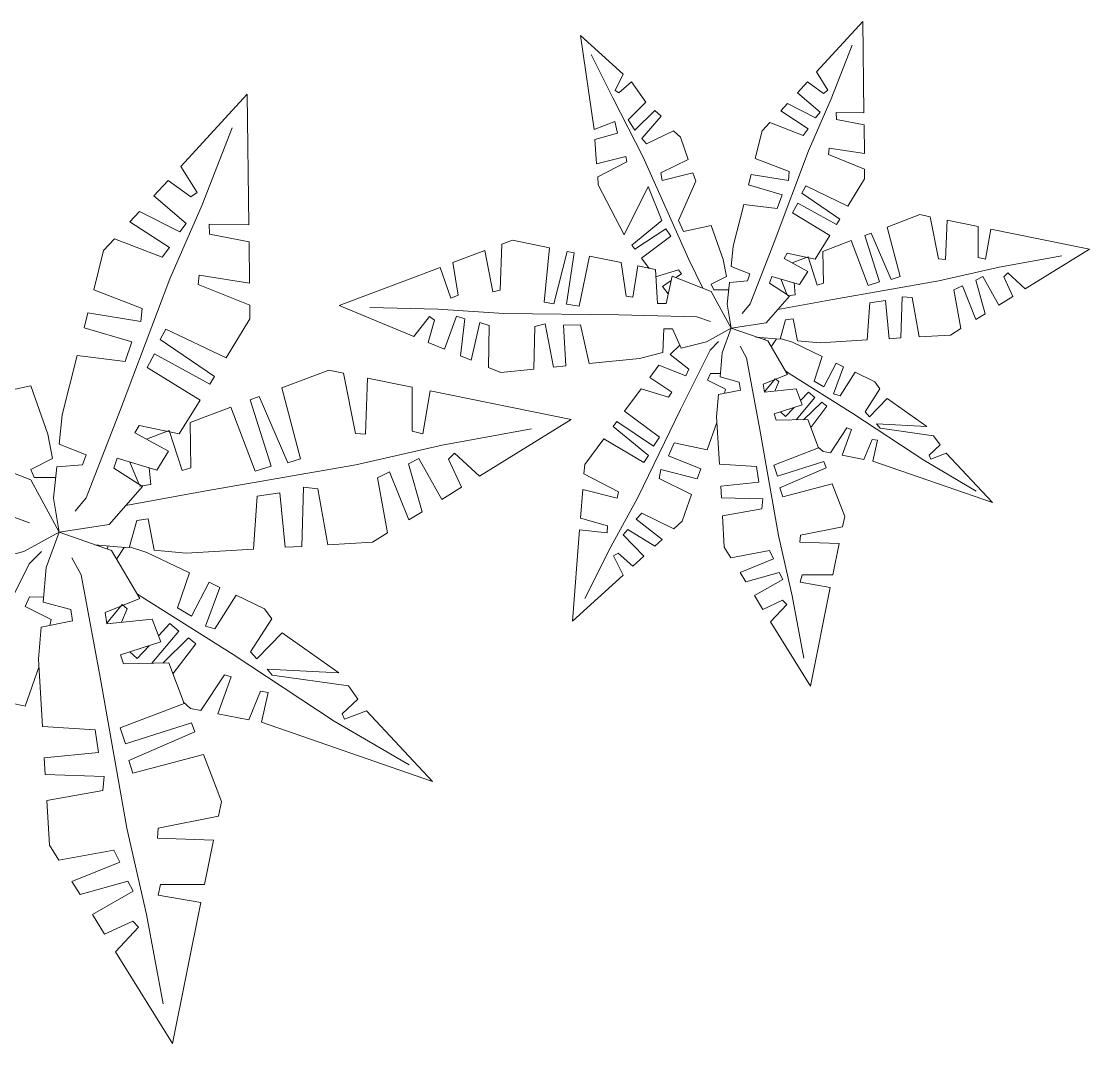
# Model space of a CAD drawing. Header units: millimetres. Extents: x 19901 to 56688, y 13732 to 29551.
# Drawn here: x 24332.3 to 24381.84, y 20687.76 to 20735.17 of the extents above; entities that cross this region are included whole.
import ezdxf

# ---------------------------------------------------------------- set-up
doc = ezdxf.new("R2010")
doc.units = ezdxf.units.MM
doc.layers.add('VEGETAZIONE', color=94, linetype='Continuous', lineweight=5)

msp = doc.modelspace()

# ---------------------------------------------------------------- linework, layer by layer
at = {"layer": 'VEGETAZIONE'}
for p, q in [((24371.321, 20735.172), (24369.168, 20732.824)), ((24371.371, 20730.923), (24371.321, 20735.172)), ((24358.855, 20730.15), (24358.231, 20734.521)), ((24358.231, 20734.521), (24360.208, 20732.718)), ((24369.858, 20731.572), (24370.835, 20734.071)), ((24359.725, 20731.618), (24358.72, 20733.636)), ((24360.208, 20732.718), (24359.829, 20731.967)), ((24369.168, 20732.824), (24369.697, 20731.974)), ((24360.01, 20731.863), (24360.593, 20732.368)), ((24360.593, 20732.368), (24361.251, 20731.425)), ((24368.749, 20732.368), (24368.285, 20731.862)), ((24369.494, 20731.832), (24368.749, 20732.368)), ((24342.774, 20731.802), (24339.698, 20728.448)), ((24342.846, 20725.732), (24342.774, 20731.802)), ((24361.129, 20728.878), (24359.725, 20731.618)), ((24359.829, 20731.967), (24360.01, 20731.863)), ((24368.285, 20731.862), (24369.341, 20730.968)), ((24368.809, 20729.174), (24369.858, 20731.572)), ((24369.697, 20731.974), (24369.494, 20731.832)), ((24361.251, 20731.425), (24360.436, 20730.598)), ((24360.744, 20730.133), (24361.678, 20731.036)), ((24361.678, 20731.036), (24361.962, 20730.778)), ((24361.678, 20731.036), (24361.962, 20730.778)), ((24367.822, 20731.357), (24367.512, 20731.019)), ((24369.133, 20730.702), (24367.822, 20731.357)), ((24360.436, 20730.598), (24360.744, 20730.133)), ((24361.962, 20730.778), (24361.066, 20729.732)), ((24367.512, 20731.019), (24368.793, 20730.192)), ((24369.341, 20730.968), (24369.133, 20730.702)), ((24370.085, 20730.943), (24371.371, 20730.923)), ((24370.099, 20730.62), (24370.085, 20730.943)), ((24371.378, 20730.379), (24370.099, 20730.62)), ((24340.684, 20726.659), (24342.08, 20730.23)), ((24359.815, 20730.521), (24358.855, 20730.15)), ((24359.942, 20729.992), (24359.815, 20730.521)), ((24361.286, 20729.486), (24362.536, 20730.101)), ((24362.536, 20730.101), (24362.86, 20729.805)), ((24366.659, 20730.089), (24366.336, 20728.811)), ((24367.012, 20730.474), (24366.659, 20730.089)), ((24368.559, 20729.877), (24367.012, 20730.474)), ((24368.793, 20730.192), (24368.559, 20729.877)), ((24371.394, 20729.037), (24371.378, 20730.379)), ((24358.89, 20729.694), (24359.942, 20729.992)), ((24358.978, 20728.57), (24358.89, 20729.694)), ((24361.066, 20729.732), (24361.286, 20729.486)), ((24362.86, 20729.805), (24363.226, 20728.76)), ((24367.204, 20724.932), (24368.809, 20729.174)), ((24369.723, 20728.994), (24369.757, 20729.291)), ((24369.757, 20729.291), (24371.394, 20729.037)), ((24360.327, 20728.905), (24358.978, 20728.57)), ((24359.025, 20727.965), (24360.379, 20728.659)), ((24360.379, 20728.659), (24360.327, 20728.905)), ((24363.246, 20724.133), (24361.129, 20728.878)), ((24363.226, 20728.76), (24361.956, 20728.141)), ((24366.336, 20728.811), (24367.908, 20728.211)), ((24371.402, 20728.315), (24369.723, 20728.994)), ((24339.698, 20728.448), (24340.454, 20727.234)), ((24361.956, 20728.141), (24362.019, 20727.791)), ((24362.019, 20727.791), (24363.439, 20728.152)), ((24363.439, 20728.152), (24363.577, 20727.757)), ((24363.439, 20728.152), (24363.577, 20727.757)), ((24366.148, 20728.067), (24366.027, 20727.584)), ((24366.148, 20728.067), (24366.027, 20727.584)), ((24367.869, 20727.79), (24366.148, 20728.067)), ((24367.908, 20728.211), (24367.869, 20727.79)), ((24371.407, 20727.87), (24371.402, 20728.315)), ((24339.101, 20727.797), (24338.438, 20727.074)), ((24340.164, 20727.031), (24339.101, 20727.797)), ((24359.053, 20727.593), (24359.025, 20727.965)), ((24360.252, 20725.278), (24359.053, 20727.593)), ((24363.577, 20727.757), (24362.771, 20725.943)), ((24366.027, 20727.584), (24367.574, 20727.13)), ((24370.631, 20726.608), (24371.407, 20727.87)), ((24338.438, 20727.074), (24339.946, 20725.797)), ((24340.454, 20727.234), (24340.164, 20727.031)), ((24361.359, 20727.521), (24360.252, 20725.278)), ((24361.995, 20725.931), (24361.359, 20727.521)), ((24367.574, 20727.13), (24367.354, 20726.492)), ((24368.496, 20727.198), (24368.681, 20727.539)), ((24370.255, 20725.997), (24368.496, 20727.198)), ((24368.681, 20727.539), (24370.631, 20726.608)), ((24339.187, 20723.233), (24340.684, 20726.659)), ((24365.799, 20726.684), (24365.312, 20724.754)), ((24367.354, 20726.492), (24365.799, 20726.684)), ((24368.068, 20726.294), (24368.306, 20726.733)), ((24368.306, 20726.733), (24370.107, 20725.756)), ((24337.775, 20726.352), (24337.334, 20725.87)), ((24337.775, 20726.352), (24337.334, 20725.87)), ((24339.649, 20725.417), (24337.775, 20726.352)), ((24369.786, 20725.235), (24368.068, 20726.294)), ((24372.446, 20725.633), (24373.97, 20726.21)), ((24373.97, 20726.21), (24374.45, 20726.112)), ((24374.45, 20726.112), (24374.835, 20724.157)), ((24337.334, 20725.87), (24339.164, 20724.688)), ((24339.946, 20725.797), (24339.649, 20725.417)), ((24341.009, 20725.761), (24342.846, 20725.732)), ((24341.029, 20725.299), (24341.009, 20725.761)), ((24360.613, 20724.795), (24361.995, 20725.931)), ((24362.771, 20725.943), (24363.002, 20725.426)), ((24363.002, 20725.426), (24364.289, 20725.703)), ((24364.289, 20725.703), (24364.841, 20724.125)), ((24370.107, 20725.756), (24370.255, 20725.997)), ((24370.107, 20725.756), (24370.255, 20725.997)), ((24373.048, 20723.333), (24372.446, 20725.633)), ((24375.163, 20724.133), (24375.228, 20725.953)), ((24375.228, 20725.953), (24376.675, 20725.657)), ((24376.675, 20725.657), (24376.67, 20724.227)), ((24336.619, 20725.091), (24336.114, 20724.541)), ((24338.829, 20724.238), (24336.619, 20725.091)), ((24342.856, 20724.955), (24341.029, 20725.299)), ((24362.188, 20725.556), (24360.755, 20724.604)), ((24361.062, 20724.192), (24362.42, 20725.207)), ((24362.42, 20725.207), (24362.188, 20725.556)), ((24369.115, 20724.144), (24369.786, 20725.235)), ((24371.418, 20725.243), (24371.709, 20725.353)), ((24371.418, 20725.243), (24371.709, 20725.353)), ((24372.099, 20723.096), (24371.418, 20725.243)), ((24371.709, 20725.353), (24372.641, 20723.204)), ((24377.016, 20724.144), (24377.261, 20725.538)), ((24377.261, 20725.538), (24381.841, 20724.602)), ((24339.164, 20724.688), (24338.829, 20724.238)), ((24342.878, 20723.038), (24342.856, 20724.955)), ((24354.587, 20724.842), (24354.51, 20722.713)), ((24355.077, 20725.026), (24354.587, 20724.842)), ((24356.783, 20724.674), (24355.077, 20725.026)), ((24356.536, 20722.144), (24356.783, 20724.674)), ((24360.755, 20724.604), (24360.613, 20724.795)), ((24360.755, 20724.604), (24360.613, 20724.795)), ((24365.312, 20724.754), (24365.215, 20723.807)), ((24366.09, 20722.065), (24367.204, 20724.932)), ((24369.471, 20724.506), (24370.788, 20725.005)), ((24370.788, 20725.005), (24371.575, 20722.93)), ((24381.841, 20724.602), (24378.858, 20722.763)), ((24336.114, 20724.541), (24335.653, 20722.715)), ((24353.792, 20724.542), (24352.315, 20723.987)), ((24354.168, 20722.632), (24353.792, 20724.542)), ((24357.609, 20724.503), (24356.988, 20722.076)), ((24357.578, 20722.054), (24357.935, 20724.436)), ((24357.935, 20724.436), (24357.609, 20724.503)), ((24357.935, 20724.436), (24357.609, 20724.503)), ((24358.64, 20724.29), (24358.159, 20721.967)), ((24360.115, 20723.986), (24358.64, 20724.29)), ((24361.417, 20723.717), (24361.062, 20724.192)), ((24363.907, 20722.798), (24363.246, 20724.133)), ((24364.841, 20724.125), (24364.993, 20723.34)), ((24367.675, 20724.172), (24367.808, 20724.415)), ((24368.767, 20723.578), (24367.675, 20724.172)), ((24367.808, 20724.415), (24369.115, 20724.144)), ((24368.046, 20723.967), (24368.787, 20724.247)), ((24368.787, 20724.247), (24369.201, 20722.945)), ((24369.492, 20723.037), (24369.471, 20724.506)), ((24374.835, 20724.157), (24375.163, 20724.133)), ((24376.67, 20724.227), (24377.016, 20724.144)), ((24377.648, 20723.768), (24380.551, 20724.305)), ((24351.716, 20723.761), (24347.039, 20722.002)), ((24352.21, 20722.332), (24351.716, 20723.761)), ((24352.315, 20723.987), (24352.561, 20722.477)), ((24360.34, 20722.432), (24360.115, 20723.986)), ((24360.88, 20723.828), (24360.662, 20722.383)), ((24361.709, 20723.657), (24360.88, 20723.828)), ((24362.779, 20723.655), (24361.705, 20723.33)), ((24361.709, 20723.657), (24361.804, 20722.08)), ((24362.908, 20723.461), (24362.779, 20723.655)), ((24366.087, 20723.456), (24365.215, 20723.807)), ((24374.84, 20723.133), (24377.648, 20723.768)), ((24336.892, 20717.174), (24339.187, 20723.233)), ((24340.491, 20722.976), (24340.541, 20723.4)), ((24340.541, 20723.4), (24342.878, 20723.038)), ((24362.039, 20722.882), (24362.439, 20723.148)), ((24362.201, 20722.086), (24362.485, 20723.353)), ((24364.293, 20722.647), (24362.485, 20723.353)), ((24362.65, 20723.289), (24362.908, 20723.461)), ((24364.291, 20722.981), (24364.993, 20723.34)), ((24365.14, 20723.068), (24365.977, 20723.136)), ((24365.977, 20723.136), (24366.087, 20723.456)), ((24367.101, 20723.347), (24366.992, 20723.028)), ((24368.39, 20722.965), (24367.101, 20723.347)), ((24367.796, 20722.514), (24367.513, 20723.225)), ((24368.39, 20722.965), (24368.767, 20723.578)), ((24369.926, 20722.278), (24374.84, 20723.133)), ((24372.641, 20723.204), (24373.048, 20723.333)), ((24376.889, 20723.335), (24376.559, 20723.166)), ((24376.559, 20723.166), (24376.994, 20721.613)), ((24377.636, 20722.009), (24376.889, 20723.335)), ((24378.05, 20723.511), (24377.854, 20723.321)), ((24377.854, 20723.321), (24378.279, 20722.406)), ((24378.858, 20722.763), (24378.05, 20723.511)), ((24335.653, 20722.715), (24337.899, 20721.858)), ((24342.89, 20722.006), (24340.491, 20722.976)), ((24354.51, 20722.713), (24354.168, 20722.632)), ((24362.301, 20722.532), (24362.039, 20722.882)), ((24364.407, 20722.722), (24364.291, 20722.981)), ((24365.211, 20720.951), (24364.293, 20722.647)), ((24365.112, 20722.728), (24364.407, 20722.722)), ((24365.14, 20723.068), (24365.036, 20722.049)), ((24366.992, 20723.028), (24367.922, 20722.433)), ((24368.138, 20723.04), (24368.191, 20722.496)), ((24369.201, 20722.945), (24369.492, 20723.037)), ((24371.575, 20722.93), (24372.099, 20723.096)), ((24375.937, 20722.904), (24375.549, 20722.717)), ((24375.549, 20722.717), (24375.872, 20720.922)), ((24376.565, 20721.349), (24375.937, 20722.904)), ((24352.561, 20722.477), (24352.21, 20722.332)), ((24356.988, 20722.076), (24356.536, 20722.144)), ((24360.662, 20722.383), (24360.34, 20722.432)), ((24366.833, 20721.193), (24367.922, 20722.433)), ((24367.376, 20721.812), (24369.926, 20722.278)), ((24368.191, 20722.496), (24367.824, 20722.443)), ((24371.641, 20722.117), (24371.526, 20720.397)), ((24372.376, 20722.222), (24371.641, 20722.117)), ((24372.546, 20720.456), (24372.376, 20722.222)), ((24373.151, 20722.404), (24373.092, 20720.488)), ((24373.613, 20722.359), (24373.151, 20722.404)), ((24373.935, 20720.536), (24373.613, 20722.359)), ((24378.279, 20722.406), (24377.636, 20722.009)), ((24335.385, 20721.652), (24335.211, 20720.963)), ((24335.385, 20721.652), (24335.211, 20720.963)), ((24337.844, 20721.257), (24335.385, 20721.652)), ((24337.899, 20721.858), (24337.844, 20721.257)), ((24342.898, 20721.371), (24342.89, 20722.006)), ((24347.039, 20722.002), (24350.498, 20720.563)), ((24351.606, 20721.828), (24348.451, 20721.905)), ((24354.678, 20721.631), (24351.606, 20721.828)), ((24360.01, 20721.557), (24354.678, 20721.631)), ((24358.159, 20721.967), (24357.578, 20722.054)), ((24361.804, 20722.08), (24362.201, 20722.086)), ((24365.036, 20722.049), (24365.211, 20720.951)), ((24365.728, 20721.63), (24366.09, 20722.065)), ((24341.789, 20719.568), (24342.898, 20721.371)), ((24350.498, 20720.563), (24351.226, 20721.489)), ((24351.464, 20721.321), (24351.17, 20720.283)), ((24351.226, 20721.489), (24351.464, 20721.321)), ((24351.915, 20719.973), (24352.481, 20721.499)), ((24352.481, 20721.499), (24352.858, 20721.376)), ((24352.858, 20721.376), (24352.66, 20719.663)), ((24353.157, 20719.457), (24353.558, 20721.205)), ((24353.558, 20721.205), (24354, 20721.072)), ((24356.103, 20721.021), (24356.584, 20721.147)), ((24356.584, 20721.147), (24356.969, 20719.133)), ((24363.627, 20721.476), (24360.01, 20721.557)), ((24364.253, 20721.25), (24363.627, 20721.476)), ((24365.211, 20720.951), (24366.833, 20721.193)), ((24367.484, 20720.435), (24367.731, 20721.324)), ((24367.731, 20721.324), (24368.098, 20721.377)), ((24368.098, 20721.377), (24368.297, 20720.363)), ((24376.994, 20721.613), (24376.565, 20721.349)), ((24376.994, 20721.613), (24376.565, 20721.349)), ((24335.211, 20720.963), (24337.422, 20720.313)), ((24338.738, 20720.411), (24339.003, 20720.898)), ((24339.003, 20720.898), (24341.789, 20719.568)), ((24354, 20721.072), (24353.961, 20719.122)), ((24356.071, 20719.042), (24356.103, 20721.021)), ((24357.433, 20721.085), (24358.226, 20721.098)), ((24357.551, 20719.192), (24357.433, 20721.085)), ((24358.226, 20721.098), (24358.638, 20719.302)), ((24362.091, 20720.914), (24362.052, 20719.81)), ((24362.488, 20720.92), (24362.091, 20720.914)), ((24362.899, 20720.023), (24362.488, 20720.92)), ((24364.067, 20720.316), (24365.211, 20720.951)), ((24364.796, 20719.801), (24365.211, 20720.951)), ((24365.211, 20720.951), (24366.912, 20720.356)), ((24375.872, 20720.922), (24375.383, 20720.62)), ((24337.422, 20720.313), (24337.108, 20719.402)), ((24341.252, 20718.696), (24338.738, 20720.411)), ((24351.17, 20720.283), (24351.915, 20719.973)), ((24362.838, 20720.155), (24362.38, 20719.72)), ((24362.899, 20720.023), (24364.067, 20720.316)), ((24364.636, 20720.321), (24364.236, 20719.921)), ((24367.484, 20720.435), (24366.361, 20720.533)), ((24366.796, 20720.495), (24366.785, 20720.401)), ((24366.912, 20720.356), (24367.834, 20718.794)), ((24367.077, 20720.077), (24367.323, 20720.449)), ((24368.063, 20720.293), (24367.494, 20720.47)), ((24369.443, 20719.63), (24368.063, 20720.293)), ((24369.34, 20720.271), (24368.297, 20720.363)), ((24371.526, 20720.397), (24369.34, 20720.271)), ((24373.092, 20720.488), (24372.546, 20720.456)), ((24373.092, 20720.488), (24372.546, 20720.456)), ((24375.383, 20720.62), (24373.935, 20720.536)), ((24334.886, 20719.676), (24334.19, 20716.919)), ((24337.108, 20719.402), (24334.886, 20719.676)), ((24338.128, 20719.119), (24338.468, 20719.746)), ((24338.468, 20719.746), (24341.04, 20718.351)), ((24352.66, 20719.663), (24353.157, 20719.457)), ((24352.66, 20719.663), (24353.157, 20719.457)), ((24360.966, 20719.537), (24362.052, 20719.81)), ((24363.253, 20719.045), (24362.38, 20719.72)), ((24364.236, 20719.921), (24362.87, 20717.169)), ((24364.7, 20718.68), (24364.796, 20719.801)), ((24365.63, 20720.111), (24365.932, 20719.568)), ((24356.969, 20719.133), (24357.551, 20719.192)), ((24356.969, 20719.133), (24357.551, 20719.192)), ((24358.638, 20719.302), (24360.966, 20719.537)), ((24361.867, 20719.233), (24361.437, 20718.657)), ((24361.867, 20719.233), (24363.114, 20718.737)), ((24365.932, 20719.568), (24366.545, 20716.243)), ((24369.06, 20718.487), (24369.443, 20719.63)), ((24370.087, 20719.321), (24369.508, 20718.224)), ((24369.961, 20717.901), (24370.432, 20719.156)), ((24370.432, 20719.156), (24370.087, 20719.321)), ((24370.432, 20719.156), (24370.087, 20719.321)), ((24340.582, 20717.606), (24338.128, 20719.119)), ((24341.04, 20718.351), (24341.252, 20718.696)), ((24341.04, 20718.351), (24341.252, 20718.696)), ((24344.382, 20718.175), (24346.559, 20718.999)), ((24346.559, 20718.999), (24347.244, 20718.859)), ((24347.244, 20718.859), (24347.795, 20716.066)), ((24353.961, 20719.122), (24354.528, 20718.886)), ((24354.528, 20718.886), (24356.071, 20719.042)), ((24361.437, 20718.657), (24362.469, 20717.968)), ((24363.114, 20718.737), (24363.253, 20719.045)), ((24364.253, 20718.845), (24364.114, 20718.538)), ((24364.714, 20718.841), (24364.253, 20718.845)), ((24364.7, 20718.68), (24365.589, 20718.434)), ((24366.707, 20718.343), (24367.834, 20718.794)), ((24367.745, 20718.944), (24367.908, 20718.84)), ((24367.908, 20718.84), (24370.86, 20716.98)), ((24370.964, 20718.9), (24370.272, 20717.807)), ((24371.879, 20718.462), (24370.964, 20718.9)), ((24330.891, 20717.879), (24332.729, 20718.275)), ((24332.729, 20718.275), (24333.518, 20716.021)), ((24345.242, 20714.889), (24344.382, 20718.175)), ((24348.263, 20716.032), (24348.356, 20718.632)), ((24348.356, 20718.632), (24350.423, 20718.21)), ((24350.423, 20718.21), (24350.416, 20716.166)), ((24364.114, 20718.538), (24364.95, 20718.109)), ((24365.589, 20718.434), (24365.642, 20718.067)), ((24366.76, 20717.976), (24366.707, 20718.343)), ((24366.757, 20717.998), (24367.262, 20718.6)), ((24367.426, 20718.463), (24367.238, 20718.024)), ((24367.262, 20718.6), (24367.426, 20718.463)), ((24369.508, 20718.224), (24369.06, 20718.487)), ((24372.115, 20718.136), (24371.879, 20718.462)), ((24342.912, 20717.618), (24343.328, 20717.776)), ((24342.912, 20717.618), (24343.328, 20717.776)), ((24343.328, 20717.776), (24344.66, 20714.705)), ((24350.911, 20716.048), (24351.261, 20718.039)), ((24351.261, 20718.039), (24357.803, 20716.703)), ((24361.039, 20718.125), (24360.273, 20717.101)), ((24362.316, 20717.738), (24361.039, 20718.125)), ((24362.469, 20717.968), (24362.316, 20717.738)), ((24364.54, 20716.824), (24364.63, 20717.866)), ((24365.642, 20718.067), (24364.63, 20717.866)), ((24364.913, 20717.923), (24364.95, 20718.109)), ((24368.229, 20718.124), (24366.76, 20717.976)), ((24369.096, 20717.733), (24368.226, 20716.693)), ((24368.229, 20718.124), (24368.511, 20717.385)), ((24368.434, 20717.586), (24368.802, 20717.98)), ((24368.802, 20717.98), (24369.096, 20717.733)), ((24370.272, 20717.807), (24369.961, 20717.901)), ((24371.428, 20717.061), (24372.115, 20718.136)), ((24372.45, 20717.676), (24371.63, 20716.837)), ((24374.294, 20716.383), (24372.45, 20717.676)), ((24374.294, 20716.383), (24372.45, 20717.676)), ((24335.302, 20713.078), (24336.892, 20717.174)), ((24339.623, 20716.049), (24340.582, 20717.606)), ((24340.131, 20716.565), (24342.012, 20717.277)), ((24342.012, 20717.277), (24343.138, 20714.313)), ((24343.886, 20714.55), (24342.912, 20717.618)), ((24362.87, 20717.169), (24360.89, 20713.094)), ((24368.511, 20717.385), (24367.21, 20716.968)), ((24367.741, 20716.847), (24368.131, 20717.263)), ((24368.575, 20716.699), (24369.418, 20717.519)), ((24369.647, 20717.327), (24368.907, 20716.344)), ((24369.418, 20717.519), (24369.647, 20717.327)), ((24334.19, 20716.919), (24334.052, 20715.567)), ((24357.803, 20716.703), (24353.542, 20714.075)), ((24360.273, 20717.101), (24361.887, 20715.892)), ((24364.67, 20714.641), (24364.54, 20716.824)), ((24367.21, 20716.968), (24367.303, 20716.678)), ((24367.303, 20716.678), (24368.77, 20716.702)), ((24367.509, 20717.064), (24367.741, 20716.847)), ((24368.77, 20716.702), (24369.271, 20715.387)), ((24370.86, 20716.98), (24374.144, 20714.815)), ((24371.63, 20716.837), (24371.428, 20717.061)), ((24337.566, 20716.087), (24337.755, 20716.436)), ((24337.755, 20716.436), (24339.623, 20716.049)), ((24338.097, 20715.795), (24339.154, 20716.195)), ((24339.154, 20716.195), (24339.747, 20714.335)), ((24340.162, 20714.467), (24340.131, 20716.565)), ((24351.813, 20715.511), (24355.96, 20716.278)), ((24359.907, 20716.611), (24359.738, 20716.384)), ((24359.907, 20716.611), (24359.738, 20716.384)), ((24359.738, 20716.384), (24361.38, 20715.031)), ((24361.61, 20715.477), (24359.907, 20716.611)), ((24364.109, 20715.3), (24364.555, 20716.57)), ((24366.545, 20716.243), (24367.408, 20711.335)), ((24369.816, 20715.157), (24370.584, 20716.319)), ((24370.803, 20716.248), (24370.361, 20715.053)), ((24370.584, 20716.319), (24370.803, 20716.248)), ((24371.962, 20716.502), (24374.294, 20716.383)), ((24372.131, 20716.305), (24371.962, 20716.502)), ((24374.604, 20715.956), (24372.131, 20716.305)), ((24333.518, 20716.021), (24333.735, 20714.9)), ((24339.126, 20715.24), (24337.566, 20716.087)), ((24347.795, 20716.066), (24348.263, 20716.032)), ((24350.416, 20716.166), (24350.911, 20716.048)), ((24359.309, 20715.811), (24358.423, 20714.625)), ((24361.165, 20714.708), (24359.309, 20715.811)), ((24361.887, 20715.892), (24361.61, 20715.477)), ((24371.375, 20714.86), (24371.753, 20715.787)), ((24371.753, 20715.787), (24371.999, 20715.748)), ((24371.999, 20715.748), (24371.787, 20714.782)), ((24374.914, 20715.529), (24374.604, 20715.956)), ((24335.297, 20715.065), (24334.052, 20715.567)), ((24338.587, 20714.364), (24339.126, 20715.24)), ((24347.802, 20714.604), (24351.813, 20715.511)), ((24362.303, 20715.016), (24362.579, 20715.631)), ((24362.579, 20715.631), (24364.109, 20715.3)), ((24369.271, 20715.387), (24367.199, 20714.596)), ((24369.254, 20715.432), (24369.479, 20715.221)), ((24369.479, 20715.221), (24369.816, 20715.157)), ((24374.396, 20715.05), (24374.914, 20715.529)), ((24332.734, 20713.909), (24330.151, 20714.919)), ((24332.731, 20714.386), (24333.735, 20714.9)), ((24335.14, 20714.609), (24335.297, 20715.065)), ((24336.747, 20714.909), (24336.59, 20714.453)), ((24338.587, 20714.364), (24336.747, 20714.909)), ((24337.739, 20713.719), (24337.335, 20714.735)), ((24344.66, 20714.705), (24345.242, 20714.889)), ((24350.729, 20714.892), (24350.257, 20714.651)), ((24351.796, 20712.998), (24350.729, 20714.892)), ((24352.387, 20715.144), (24352.107, 20714.872)), ((24352.107, 20714.872), (24352.714, 20713.565)), ((24353.542, 20714.075), (24352.387, 20715.144)), ((24361.38, 20715.031), (24361.165, 20714.708)), ((24363.802, 20714.425), (24362.303, 20715.016)), ((24367.366, 20714.074), (24369.51, 20714.758)), ((24369.51, 20714.758), (24369.621, 20714.468)), ((24369.51, 20714.758), (24369.621, 20714.468)), ((24370.361, 20715.053), (24371.375, 20714.86)), ((24371.787, 20714.782), (24377.337, 20712.855)), ((24374.144, 20714.815), (24376.582, 20713.39)), ((24374.472, 20714.875), (24374.396, 20715.05)), ((24375.194, 20715.144), (24374.472, 20714.875)), ((24377.337, 20712.855), (24375.194, 20715.144)), ((24332.897, 20714.017), (24332.731, 20714.386)), ((24333.944, 20714.511), (24333.795, 20713.056)), ((24333.944, 20714.511), (24335.14, 20714.609)), ((24336.59, 20714.453), (24337.919, 20713.604)), ((24338.227, 20714.471), (24338.304, 20713.694)), ((24339.747, 20714.335), (24340.162, 20714.467)), ((24340.781, 20713.382), (24347.802, 20714.604)), ((24343.138, 20714.313), (24343.886, 20714.55)), ((24349.369, 20714.277), (24348.814, 20714.009)), ((24350.266, 20712.055), (24349.369, 20714.277)), ((24350.257, 20714.651), (24350.878, 20712.432)), ((24358.423, 20714.625), (24358.388, 20714.182)), ((24361.874, 20713.97), (24361.95, 20714.386)), ((24361.95, 20714.386), (24363.637, 20713.956)), ((24363.637, 20713.956), (24363.802, 20714.425)), ((24363.637, 20713.956), (24363.802, 20714.425)), ((24366.388, 20714.529), (24364.67, 20714.641)), ((24366.494, 20713.795), (24366.388, 20714.529)), ((24367.199, 20714.596), (24367.366, 20714.074)), ((24369.621, 20714.468), (24367.475, 20713.533)), ((24334.046, 20711.486), (24332.734, 20713.909)), ((24333.905, 20714.025), (24332.897, 20714.017)), ((24338.304, 20713.694), (24337.779, 20713.619)), ((24348.814, 20714.009), (24349.276, 20711.445)), ((24358.388, 20714.182), (24359.998, 20713.355)), ((24363.384, 20713.232), (24361.874, 20713.97)), ((24364.73, 20713.622), (24366.494, 20713.795)), ((24367.605, 20713.126), (24369.901, 20713.731)), ((24369.901, 20713.731), (24370.481, 20712.21)), ((24336.363, 20711.832), (24337.919, 20713.604)), ((24337.139, 20712.716), (24340.781, 20713.382)), ((24344.282, 20713.303), (24343.232, 20713.153)), ((24344.525, 20710.78), (24344.282, 20713.303)), ((24345.388, 20713.563), (24345.305, 20710.825)), ((24346.049, 20713.498), (24345.388, 20713.563)), ((24346.509, 20710.894), (24346.049, 20713.498)), ((24352.714, 20713.565), (24351.796, 20712.998)), ((24358.331, 20713.463), (24358.226, 20712.126)), ((24359.936, 20713.063), (24358.331, 20713.463)), ((24359.998, 20713.355), (24359.936, 20713.063)), ((24362.947, 20711.989), (24363.384, 20713.232)), ((24364.763, 20713.076), (24364.73, 20713.622)), ((24364.763, 20713.076), (24364.73, 20713.622)), ((24367.475, 20713.533), (24367.605, 20713.126)), ((24333.795, 20713.056), (24334.046, 20711.486)), ((24334.785, 20712.457), (24335.302, 20713.078)), ((24343.232, 20713.153), (24343.068, 20710.696)), ((24360.89, 20713.094), (24359.631, 20710.803)), ((24366.678, 20713.022), (24364.763, 20713.076)), ((24366.633, 20712.559), (24366.678, 20713.022)), ((24332.677, 20711.913), (24331.783, 20712.236)), ((24350.878, 20712.432), (24350.266, 20712.055)), ((24350.878, 20712.432), (24350.266, 20712.055)), ((24360.814, 20712.079), (24361.075, 20712.371)), ((24361.075, 20712.371), (24362.561, 20711.638)), ((24364.813, 20712.235), (24366.633, 20712.559)), ((24364.899, 20710.788), (24364.813, 20712.235)), ((24370.481, 20712.21), (24370.384, 20711.731)), ((24334.046, 20711.486), (24336.363, 20711.832)), ((24337.293, 20710.749), (24337.646, 20712.02)), ((24337.646, 20712.02), (24338.171, 20712.095)), ((24338.171, 20712.095), (24338.455, 20710.647)), ((24358.226, 20712.126), (24359.476, 20711.771)), ((24359.476, 20711.771), (24359.461, 20711.448)), ((24362.014, 20711.14), (24360.814, 20712.079)), ((24362.561, 20711.638), (24362.947, 20711.989)), ((24370.384, 20711.731), (24368.431, 20711.342)), ((24332.412, 20710.58), (24334.046, 20711.486)), ((24333.453, 20709.844), (24334.046, 20711.486)), ((24334.046, 20711.486), (24336.476, 20710.637)), ((24349.276, 20711.445), (24348.578, 20711.014)), ((24358.184, 20711.584), (24357.851, 20707.352)), ((24359.461, 20711.448), (24358.184, 20711.584)), ((24360.2, 20711.356), (24360.43, 20711.602)), ((24361.169, 20710.372), (24360.2, 20711.356)), ((24360.43, 20711.602), (24361.676, 20710.833)), ((24367.408, 20711.335), (24368.048, 20708.531)), ((24368.431, 20711.342), (24368.408, 20711.014)), ((24337.293, 20710.749), (24335.689, 20710.89)), ((24336.31, 20710.835), (24336.294, 20710.701)), ((24336.712, 20710.238), (24337.063, 20710.769)), ((24338.12, 20710.546), (24337.307, 20710.8)), ((24345.305, 20710.825), (24344.525, 20710.78)), ((24345.305, 20710.825), (24344.525, 20710.78)), ((24348.578, 20711.014), (24346.509, 20710.894)), ((24359.631, 20710.803), (24358.434, 20708.404)), ((24361.676, 20710.833), (24362.014, 20711.14)), ((24361.676, 20710.833), (24362.014, 20711.14)), ((24365.201, 20710.3), (24364.899, 20710.788)), ((24368.408, 20711.014), (24370.226, 20710.953)), ((24370.226, 20710.953), (24369.934, 20709.507)), ((24330.743, 20710.16), (24332.412, 20710.58)), ((24333.224, 20710.587), (24332.653, 20710.016)), ((24334.644, 20710.287), (24335.075, 20709.51)), ((24336.476, 20710.637), (24337.793, 20708.405)), ((24340.092, 20709.6), (24338.12, 20710.546)), ((24339.945, 20710.516), (24338.455, 20710.647)), ((24343.068, 20710.696), (24339.945, 20710.516)), ((24359.755, 20710.387), (24359.97, 20710.51)), ((24360.205, 20709.494), (24359.755, 20710.387)), ((24359.97, 20710.51), (24360.662, 20709.91)), ((24360.662, 20709.91), (24361.169, 20710.372)), ((24366.994, 20710.627), (24365.201, 20710.3)), ((24365.629, 20709.609), (24367.182, 20710.239)), ((24367.182, 20710.239), (24366.994, 20710.627)), ((24332.653, 20710.016), (24330.702, 20706.084)), ((24333.315, 20708.242), (24333.453, 20709.844)), ((24335.075, 20709.51), (24335.952, 20704.762)), ((24339.545, 20707.967), (24340.092, 20709.6)), ((24357.851, 20707.352), (24360.205, 20709.494)), ((24365.894, 20709.181), (24365.629, 20709.609)), ((24365.894, 20709.181), (24365.629, 20709.609)), ((24367.444, 20709.619), (24365.894, 20709.181)), ((24366.291, 20708.54), (24367.614, 20709.289)), ((24367.614, 20709.289), (24367.444, 20709.619)), ((24368.504, 20709.509), (24368.423, 20709.163)), ((24369.934, 20709.507), (24368.504, 20709.509)), ((24341.012, 20709.159), (24340.184, 20707.591)), ((24340.831, 20707.129), (24341.505, 20708.922)), ((24341.505, 20708.922), (24341.012, 20709.159)), ((24341.505, 20708.922), (24341.012, 20709.159)), ((24368.423, 20709.163), (24369.815, 20708.921)), ((24369.815, 20708.921), (24368.889, 20704.344)), ((24332.677, 20708.478), (24332.479, 20708.039)), ((24333.335, 20708.472), (24332.677, 20708.478)), ((24336.183, 20707.761), (24337.793, 20708.405)), ((24337.666, 20708.62), (24337.899, 20708.47)), ((24337.899, 20708.47), (24342.116, 20705.814)), ((24342.265, 20708.557), (24341.276, 20706.995)), ((24343.571, 20707.93), (24342.265, 20708.557)), ((24366.688, 20707.899), (24366.291, 20708.54)), ((24367.602, 20708.325), (24366.688, 20707.899)), ((24367.792, 20708.13), (24367.602, 20708.325)), ((24368.048, 20708.531), (24368.59, 20705.632)), ((24332.479, 20708.039), (24333.672, 20707.427)), ((24333.315, 20708.242), (24334.586, 20707.891)), ((24334.586, 20707.891), (24334.662, 20707.367)), ((24336.259, 20707.237), (24336.183, 20707.761)), ((24336.255, 20707.269), (24336.976, 20708.129)), ((24337.21, 20707.933), (24336.941, 20707.305)), ((24336.976, 20708.129), (24337.21, 20707.933)), ((24340.184, 20707.591), (24339.545, 20707.967)), ((24343.909, 20707.466), (24343.571, 20707.93)), ((24367.046, 20707.321), (24367.792, 20708.13)), ((24334.662, 20707.367), (24333.215, 20707.08)), ((24333.62, 20707.16), (24333.672, 20707.427)), ((24338.358, 20707.448), (24336.259, 20707.237)), ((24338.358, 20707.448), (24338.76, 20706.392)), ((24342.928, 20705.93), (24343.909, 20707.466)), ((24368.889, 20704.344), (24367.046, 20707.321)), ((24333.087, 20705.592), (24333.215, 20707.08)), ((24339.596, 20706.889), (24338.353, 20705.404)), ((24338.65, 20706.68), (24339.176, 20707.242)), ((24339.176, 20707.242), (24339.596, 20706.889)), ((24341.276, 20706.995), (24340.831, 20707.129)), ((24344.387, 20706.808), (24343.216, 20705.609)), ((24347.021, 20704.961), (24344.387, 20706.808)), ((24347.021, 20704.961), (24344.387, 20706.808)), ((24338.76, 20706.392), (24336.902, 20705.797)), ((24338.852, 20705.412), (24340.056, 20706.584)), ((24340.383, 20706.31), (24339.325, 20704.906)), ((24340.056, 20706.584), (24340.383, 20706.31)), ((24336.902, 20705.797), (24337.035, 20705.382)), ((24337.328, 20705.933), (24337.66, 20705.623)), ((24337.66, 20705.623), (24338.217, 20706.218)), ((24342.116, 20705.814), (24346.808, 20702.721)), ((24343.216, 20705.609), (24342.928, 20705.93)), ((24333.273, 20702.472), (24333.087, 20705.592)), ((24337.035, 20705.382), (24339.131, 20705.417)), ((24339.131, 20705.417), (24339.846, 20703.538)), ((24332.472, 20703.414), (24333.109, 20705.228)), ((24340.624, 20703.21), (24341.722, 20704.87)), ((24341.722, 20704.87), (24342.034, 20704.768)), ((24343.691, 20705.132), (24347.021, 20704.961)), ((24343.932, 20704.85), (24343.691, 20705.132)), ((24347.464, 20704.351), (24343.932, 20704.85)), ((24335.952, 20704.762), (24337.185, 20697.75)), ((24342.034, 20704.768), (24341.404, 20703.061)), ((24347.908, 20703.741), (24347.464, 20704.351)), ((24330.286, 20703.887), (24332.472, 20703.414)), ((24342.852, 20702.785), (24343.391, 20704.109)), ((24343.391, 20704.109), (24343.742, 20704.054)), ((24343.742, 20704.054), (24343.44, 20702.673)), ((24339.846, 20703.538), (24336.886, 20702.409)), ((24339.822, 20703.602), (24340.144, 20703.301)), ((24340.144, 20703.301), (24340.624, 20703.21)), ((24347.168, 20703.056), (24347.908, 20703.741)), ((24341.404, 20703.061), (24342.852, 20702.785)), ((24347.276, 20702.806), (24347.168, 20703.056)), ((24348.307, 20703.19), (24347.276, 20702.806)), ((24351.369, 20699.921), (24348.307, 20703.19)), ((24335.727, 20702.313), (24333.273, 20702.472)), ((24335.879, 20701.264), (24335.727, 20702.313)), ((24336.886, 20702.409), (24337.125, 20701.662)), ((24337.125, 20701.662), (24340.188, 20702.64)), ((24340.188, 20702.64), (24340.346, 20702.225)), ((24340.188, 20702.64), (24340.346, 20702.225)), ((24343.44, 20702.673), (24351.369, 20699.921)), ((24346.808, 20702.721), (24350.29, 20700.686)), ((24340.346, 20702.225), (24337.281, 20700.889)), ((24333.359, 20701.017), (24335.879, 20701.264)), ((24333.406, 20700.237), (24333.359, 20701.017)), ((24333.406, 20700.237), (24333.359, 20701.017)), ((24337.281, 20700.889), (24337.466, 20700.308)), ((24337.466, 20700.308), (24340.747, 20701.173)), ((24340.747, 20701.173), (24341.574, 20698.999)), ((24336.141, 20700.159), (24333.406, 20700.237)), ((24336.077, 20699.499), (24336.141, 20700.159)), ((24333.477, 20699.035), (24336.077, 20699.499)), ((24333.6, 20696.968), (24333.477, 20699.035)), ((24341.574, 20698.999), (24341.436, 20698.315)), ((24341.436, 20698.315), (24338.646, 20697.759)), ((24337.185, 20697.75), (24338.099, 20693.744)), ((24338.646, 20697.759), (24338.613, 20697.292)), ((24334.032, 20696.271), (24333.6, 20696.968)), ((24338.613, 20697.292), (24341.211, 20697.203)), ((24341.211, 20697.203), (24340.793, 20695.138)), ((24336.593, 20696.738), (24334.032, 20696.271)), ((24336.862, 20696.184), (24336.593, 20696.738)), ((24334.644, 20695.283), (24336.862, 20696.184)), ((24335.022, 20694.673), (24334.644, 20695.283)), ((24335.022, 20694.673), (24334.644, 20695.283)), ((24337.237, 20695.298), (24335.022, 20694.673)), ((24337.479, 20694.826), (24337.237, 20695.298)), ((24338.751, 20695.141), (24338.634, 20694.647)), ((24340.793, 20695.138), (24338.751, 20695.141)), ((24335.589, 20693.757), (24337.479, 20694.826)), ((24338.634, 20694.647), (24340.623, 20694.301)), ((24340.623, 20694.301), (24339.3, 20687.763)), ((24336.156, 20692.841), (24335.589, 20693.757)), ((24337.461, 20693.449), (24336.156, 20692.841)), ((24337.733, 20693.17), (24337.461, 20693.449)), ((24338.099, 20693.744), (24338.873, 20689.603)), ((24336.668, 20692.015), (24337.733, 20693.17)), ((24339.3, 20687.763), (24336.668, 20692.015))]:
    msp.add_line(p, q, dxfattribs=at)

doc.saveas('drawing.dxf')
